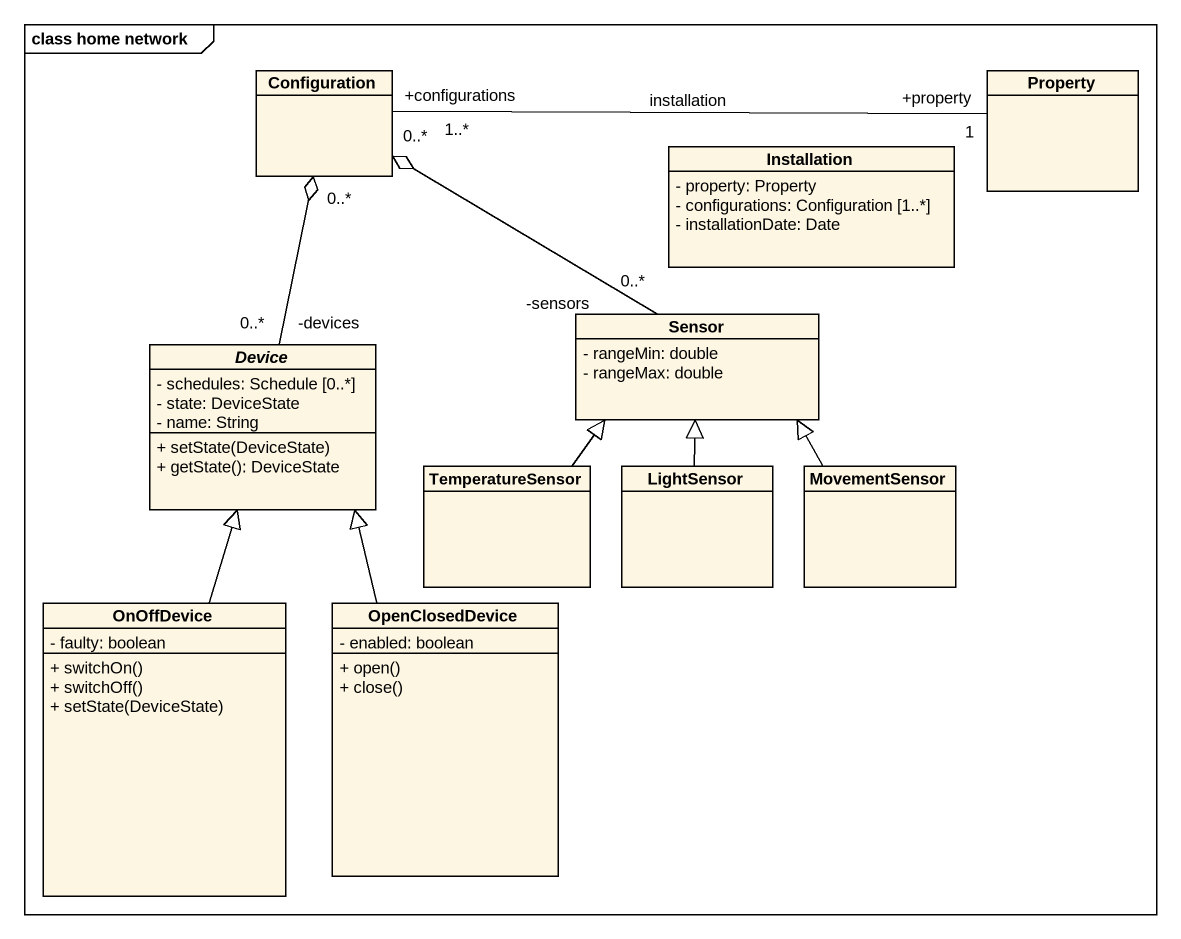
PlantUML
@startuml
mainframe class home network
hide circle
hide empty members
skinparam classAttributeIconSize 0
class Configuration
class Property
class Installation {
  - property: Property
  - configurations: Configuration [1..*]
  - installationDate: Date
}
abstract class Device {
  - schedules: Schedule [0..*]
  - state: DeviceState
  - name: String
  + setState(DeviceState)
  + getState(): DeviceState
}
class Sensor {
  - rangeMin: double
  - rangeMax: double
}
class TemperatureSensor
class LightSensor
class MovementSensor
class OnOffDevice {
  - faulty: boolean
  + switchOn()
  + switchOff()
  + setState(DeviceState)
}
class OpenClosedDevice {
  - enabled: boolean
  + open()
  + close()
}
Configuration "+configurations\n1..*" -right- "+property\n1" Property : installation
Device "-devices\n0..*" -up-o "0..*" Configuration
Sensor "-sensors\n0..*" -up-o "0..*" Configuration
TemperatureSensor -up-|> Sensor
LightSensor -up-|> Sensor
MovementSensor -up-|> Sensor
OnOffDevice -up-|> Device
OpenClosedDevice -up-|> Device
@enduml
